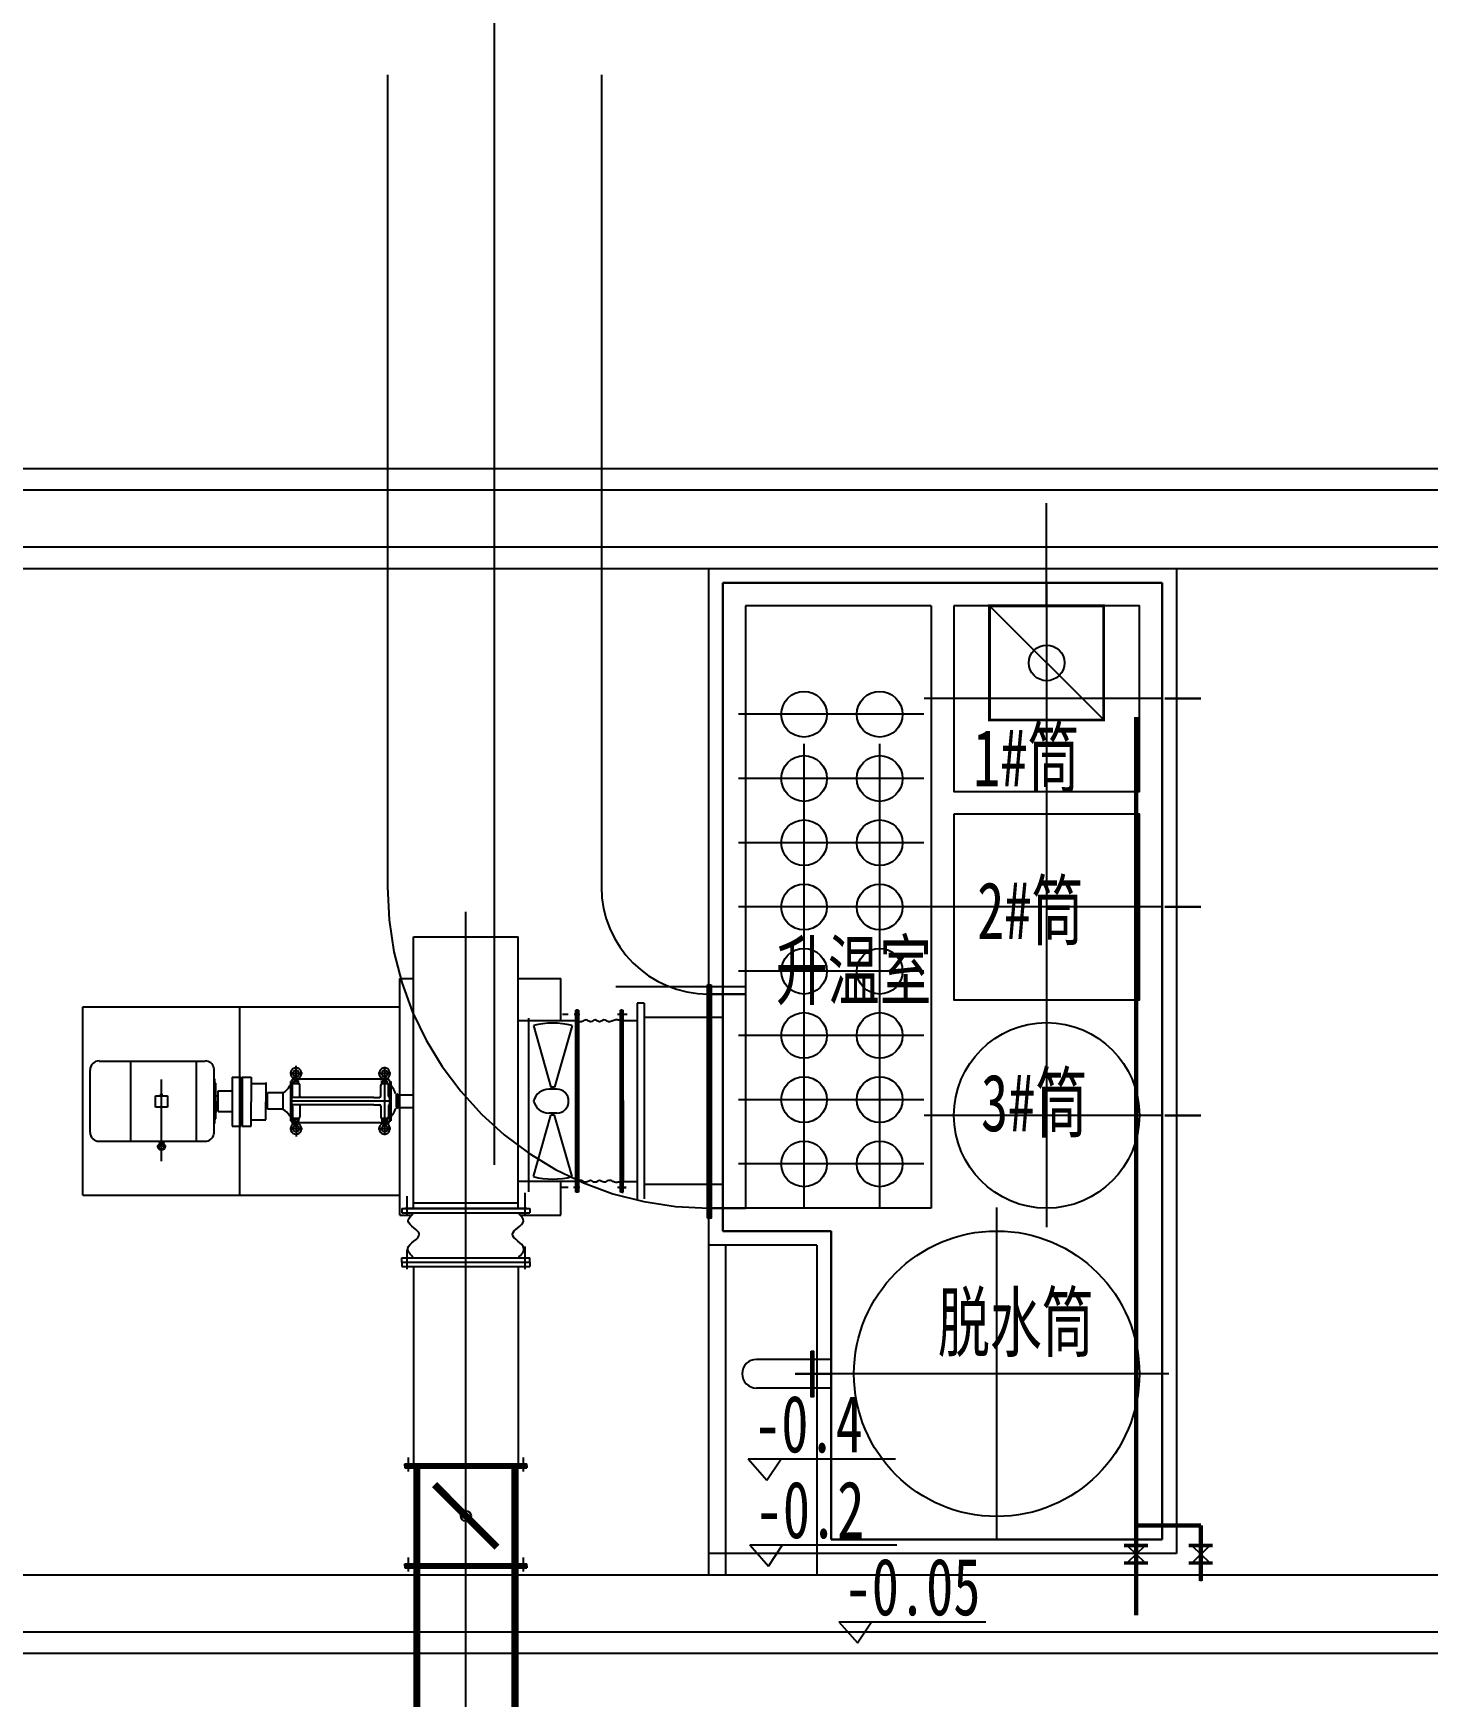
# Model space of a CAD drawing. Header units: metres. Extents: x -170 to 1091, y -90 to 504.
# Drawn here: x 238.27 to 248.04, y 54.25 to 65.9 of the extents above; entities that cross this region are included whole.
import ezdxf

# ---------------------------------------------------------------- set-up
doc = ezdxf.new("R2010")
doc.units = ezdxf.units.M
for name, pattern in [('CENTER', [50.8, 31.75, -6.35, 6.35, -6.35]), ('CENTER2', [28.575, 19.05, -3.175, 3.175, -3.175]), ('PF_CENTER', [400, 250, -50, 50, -50])]:
    doc.linetypes.add(name, pattern=pattern)
for name, color, linetype in [('01', 7, 'CONTINUOUS'), ('03', 3, 'CENTER'), ('05', 4, 'PF_CENTER'), ('1A', 7, 'CONTINUOUS'), ('建筑各种基础线', 6, 'CONTINUOUS'), ('热媒站中心线', 3, 'CENTER'), ('设备', 4, 'CONTINUOUS')]:
    doc.layers.add(name, color=color, linetype=linetype)
doc.layers.add('EQPT', color=7, linetype='CONTINUOUS', lineweight=40)

# ---------------------------------------------------------------- blocks, each defined once
blk = doc.blocks.new('A$C3CAE5930')
at = {"layer": '1A'}
for p, q in [((0, 864.9, 0.2), (99.3, 518.2, 0.2)), ((218.2, 864.9, 0.2), (118.9, 518.2, 0.2)), ((86.6, 506.8, 0.2), (130, 506.8, 0.2)), ((99.3, 518.2, 0.2), (118.9, 518.2, 0.2)), ((0, 13.7, 0.2), (99.3, 360.5, 0.2)), ((86.6, 371.8, 0.2), (130, 371.8, 0.2)), ((99.3, 360.5, 0.2), (118.9, 360.5, 0.2)), ((218.2, 13.7, 0.2), (118.9, 360.5, 0.2))]:
    blk.add_line(p, q, dxfattribs=at)
for centre, radius, start, end in [((109.1, 439.3, 0.2), 439.4, 75.62229, 104.37771), ((86.6, 439.3, 0.2), 67.5, 90, 180), ((130, 416.8, 0.2), 90, 14.47751, 90), ((86.6, 439.3, 0.2), 67.5, 180, 270), ((130, 461.8, 0.2), 90, 270, 345.52249), ((109.1, 439.3, 0.2), 439.4, 255.62229, 284.37771)]:
    blk.add_arc(centre, radius, start, end, dxfattribs=at)
blk = doc.blocks.new('A$C214432DA')
at = {"layer": '1A', "xscale": 2.100000000000363, "yscale": 2.100000000000363, "zscale": 2.100000000000363}
blk.add_blockref('A$C3CAE5930', (0, 0, 0), dxfattribs=at)

msp = doc.modelspace()

# ---------------------------------------------------------------- linework, layer by layer
at = {"color": 1, "lineweight": 30}
for p, q in [((243.1, 62.051, 0), (243.1, 57.511, 0)), ((246.18, 62.051, 0), (243.1, 62.051, 0)), ((246.18, 62.051, 0), (246.18, 55.351, 0)), ((243.86, 57.511, 0), (243.1, 57.511, 0)), ((243.86, 57.511, 0), (243.86, 55.351, 0)), ((246.18, 55.351, 0), (243.86, 55.351, 0))]:
    msp.add_line(p, q, dxfattribs=at)
at = {"color": 3, "lineweight": -2}
for p, q in [((244.97, 61.891, 0), (245.77, 61.091, 0)), ((243.86, 56.611, 0), (243.336, 56.611, 0)), ((243.86, 56.411, 0), (243.336, 56.411, 0)), ((246.367, 55.315, 0), (246.533, 55.315, 0)), ((246.367, 55.304, 0), (246.533, 55.304, 0)), ((246.392, 55.304, 0), (246.51, 55.192, 0)), ((246.509, 55.304, 0), (246.394, 55.192, 0)), ((246.367, 55.192, 0), (246.533, 55.192, 0)), ((246.367, 55.181, 0), (246.533, 55.181, 0))]:
    msp.add_line(p, q, dxfattribs=at)
at = {"color": 3, "lineweight": 30}
for p, q in [((246.451, 61.241, 0), (246.198, 61.241, 0)), ((246.451, 59.781, 0), (246.198, 59.781, 0)), ((246.451, 58.321, 0), (246.198, 58.321, 0)), ((243.607, 56.511, 0), (243.86, 56.511, 0)), ((243.607, 56.511, 0), (243.86, 56.511, 0)), ((246.451, 55.059, 0), (246.451, 55.448, 0))]:
    msp.add_line(p, q, dxfattribs=at)
at = {"color": 2, "lineweight": 30}
for p, q in [((243, 59.171, 0), (243.26, 59.171, 0)), ((243, 57.671, 0), (243.26, 57.671, 0))]:
    msp.add_line(p, q, dxfattribs=at)
at = {"color": 6, "lineweight": -2}
for p, q in [((243, 57.411, 0), (243, 55.101, 0)), ((243.12, 57.411, 0), (243.12, 55.101, 0))]:
    msp.add_line(p, q, dxfattribs=at)
at = {"color": 0, "lineweight": -3}
for p, q in [((243.279, 55.914, 0), (244.31, 55.914, 0)), ((243.279, 55.914, 0), (243.41, 55.765, 0)), ((243.41, 55.765, 0), (243.509, 55.914, 0)), ((243.29, 55.313, 0), (244.321, 55.313, 0)), ((243.29, 55.313, 0), (243.421, 55.164, 0)), ((243.421, 55.164, 0), (243.52, 55.313, 0)), ((243.913, 54.773, 0), (244.044, 54.625, 0)), ((243.913, 54.773, 0), (244.944, 54.773, 0)), ((244.044, 54.625, 0), (244.143, 54.773, 0))]:
    msp.add_line(p, q, dxfattribs=at)
at = {"color": 2, "lineweight": -2}
for p, q in [((245.913, 55.315, 0), (246.079, 55.315, 0)), ((245.913, 55.304, 0), (246.079, 55.304, 0)), ((245.938, 55.304, 0), (246.056, 55.192, 0)), ((246.055, 55.304, 0), (245.94, 55.192, 0)), ((245.913, 55.192, 0), (246.079, 55.192, 0)), ((245.913, 55.181, 0), (246.079, 55.181, 0))]:
    msp.add_line(p, q, dxfattribs=at)
at = {"color": 6, "lineweight": -2, "const_width": 0.02, "elevation": 0}
msp.add_lwpolyline([(244.97, 61.891), (245.77, 61.891), (245.77, 61.091), (244.97, 61.091), (244.97, 61.891)], dxfattribs=at)
at = {"color": 2, "lineweight": -2, "const_width": 0.03, "elevation": 0}
msp.add_lwpolyline([(245.997, 54.819), (245.997, 61.111)], dxfattribs=at)
at = {"color": 2, "lineweight": 30, "elevation": 0}
msp.add_lwpolyline([(243.007, 59.235), (243.007, 57.602), (242.994, 57.602), (242.994, 59.235)], close=True, dxfattribs=at)
at = {"color": 0, "elevation": 0}
msp.add_lwpolyline([(243.02, 59.235), (243.02, 57.602), (243.007, 57.602), (243.007, 59.235)], close=True, dxfattribs=at)
at = {"color": 3, "lineweight": -2, "elevation": 0}
for points in [[(243.719, 56.67), (243.728, 56.67), (243.728, 56.349), (243.719, 56.349)], [(243.728, 56.67), (243.737, 56.67), (243.737, 56.349), (243.728, 56.349)]]:
    msp.add_lwpolyline(points, close=True, dxfattribs=at)
at = {"color": 3, "lineweight": -2, "const_width": 0.03, "elevation": 0}
for points in [[(246.451, 55.448), (245.997, 55.448)], [(246.451, 55.448), (246.451, 55.059)]]:
    msp.add_lwpolyline(points, dxfattribs=at)
at = {"color": 3, "lineweight": -2}
msp.add_circle((245.37, 61.491, 0), 0.125, dxfattribs=at)
msp.add_arc((243.336, 56.511, 0), 0.1, 90, 270, dxfattribs=at)
at = {"layer": '01'}
for p, q in [((240.852, 57.668, 0), (240.852, 57.638, 0)), ((240.852, 57.668, 0), (241.748, 57.668, 0)), ((240.852, 57.638, 0), (241.748, 57.638, 0)), ((241.748, 57.668, 0), (241.748, 57.638, 0)), ((240.852, 57.323, 0), (241.748, 57.324, 0)), ((240.852, 57.293, 0), (240.852, 57.323, 0)), ((240.852, 57.293, 0), (240.852, 57.263, 0)), ((240.852, 57.293, 0), (241.748, 57.293, 0)), ((240.852, 57.263, 0), (241.748, 57.263, 0)), ((240.934, 57.263, 0), (240.934, 55.879, 0)), ((241.666, 57.263, 0), (241.666, 55.879, 0)), ((241.748, 57.293, 0), (241.748, 57.324, 0)), ((241.748, 57.293, 0), (241.748, 57.263, 0)), ((240.872, 55.879, 0), (241.728, 55.879, 0)), ((240.872, 55.865, 0), (240.872, 55.879, 0)), ((240.872, 55.865, 0), (240.872, 55.879, 0)), ((240.872, 55.865, 0), (241.728, 55.865, 0)), ((240.872, 55.865, 0), (240.872, 55.851, 0)), ((240.872, 55.865, 0), (240.872, 55.851, 0)), ((240.872, 55.851, 0), (241.728, 55.851, 0)), ((240.92, 55.879, 0), (241.728, 55.879, 0)), ((240.92, 55.865, 0), (241.728, 55.865, 0)), ((240.92, 55.851, 0), (241.728, 55.851, 0)), ((241.728, 55.865, 0), (241.728, 55.879, 0)), ((241.728, 55.865, 0), (241.728, 55.879, 0)), ((241.728, 55.865, 0), (241.728, 55.851, 0)), ((241.728, 55.865, 0), (241.728, 55.851, 0)), ((240.872, 55.179, 0), (241.728, 55.179, 0)), ((240.872, 55.165, 0), (240.872, 55.179, 0)), ((240.872, 55.165, 0), (240.872, 55.179, 0)), ((240.872, 55.165, 0), (241.728, 55.165, 0)), ((240.872, 55.165, 0), (240.872, 55.151, 0)), ((240.872, 55.165, 0), (240.872, 55.151, 0)), ((240.872, 55.151, 0), (241.728, 55.151, 0)), ((240.897, 55.126, 0), (240.897, 55.224, 0)), ((240.92, 55.179, 0), (241.728, 55.179, 0)), ((240.92, 55.165, 0), (241.728, 55.165, 0)), ((240.92, 55.151, 0), (241.728, 55.151, 0)), ((241.703, 55.126, 0), (241.703, 55.224, 0)), ((241.728, 55.165, 0), (241.728, 55.179, 0)), ((241.728, 55.165, 0), (241.728, 55.179, 0)), ((241.728, 55.165, 0), (241.728, 55.151, 0)), ((241.728, 55.165, 0), (241.728, 55.151, 0))]:
    msp.add_line(p, q, dxfattribs=at)
at = {"layer": '01', "const_width": 0.05, "elevation": 0}
for points in [[(240.956, 55.851), (240.956, 55.179)], [(241.644, 55.851), (241.644, 55.179)], [(241.519, 55.296), (241.081, 55.734)]]:
    msp.add_lwpolyline(points, dxfattribs=at)
at = {"layer": '01'}
msp.add_circle((241.3, 55.515, 0), 0.0363, dxfattribs=at)
for points in [[(240.934, 57.323, 0), (240.912, 57.345, 0), (240.852, 57.404, 0), (241.048, 57.487, 0), (240.858, 57.564, 0), (240.914, 57.618, 0), (240.934, 57.638, 0)], [(241.666, 57.324, 0), (241.688, 57.346, 0), (241.748, 57.405, 0), (241.552, 57.488, 0), (241.742, 57.565, 0), (241.686, 57.618, 0), (241.666, 57.638, 0)]]:
    msp.add_open_spline(points, degree=3, knots=[0, 0, 0, 0, 0.0775472, 0.2057265, 0.3250073, 0.3950554, 0.3950554, 0.3950554, 0.3950554], dxfattribs=at)
for p in [(240.895, 55.879, 0), (240.895, 55.879, 0), (241.705, 55.879, 0), (241.705, 55.879, 0), (240.895, 55.179, 0), (240.895, 55.179, 0), (241.705, 55.179, 0), (241.705, 55.179, 0)]:
    msp.add_point(p, dxfattribs=at)
at = {"layer": '03'}
for p, q in [((240.888, 57.618, 0), (240.888, 57.755, 0)), ((241.715, 57.618, 0), (241.715, 57.778, 0)), ((240.888, 57.243, 0), (240.888, 57.38, 0)), ((241.715, 57.243, 0), (241.715, 57.403, 0))]:
    msp.add_line(p, q, dxfattribs=at)
at = {"layer": '05', "ltscale": 8}
msp.add_line((241.5, 57.975, 0), (241.5, 71.364, 0), dxfattribs=at)
at = {"layer": 'EQPT', "linetype": 'CENTER2', "lineweight": -2, "ltscale": 5}
for p, q in [((240.75, 65.61, 0), (240.75, 59.921, 0)), ((242.25, 65.61, 0), (242.25, 59.921, 0)), ((240.75, 61.918, 0), (240.75, 59.921, 0)), ((242.25, 61.918, 0), (242.25, 59.921, 0))]:
    msp.add_line(p, q, dxfattribs=at)
for radius in [2.25, 0.75]:
    msp.add_arc((243, 59.921, 0), radius, 180, 270, dxfattribs=at)
at = {"layer": '建筑各种基础线', "ltscale": 250}
for p, q in [((275.639, 62.851, 0), (234.211, 62.851, 0)), ((277.35, 62.851, 0), (236.211, 62.851, 0)), ((275.489, 62.701, 0), (234.331, 62.701, 0)), ((277.35, 62.701, 0), (236.331, 62.701, 0)), ((275.089, 62.301, 0), (234.331, 62.301, 0)), ((277.93, 62.301, 0), (236.331, 62.301, 0)), ((274.939, 62.151, 0), (233.37, 62.151, 0)), ((277.78, 62.151, 0), (236.211, 62.151, 0)), ((246.28, 62.151, 0), (243, 62.151, 0)), ((243, 62.151, 0), (243, 57.411, 0)), ((246.28, 62.151, 0), (246.28, 55.251, 0)), ((243.76, 57.411, 0), (243, 57.411, 0)), ((243.76, 57.411, 0), (243.76, 55.101, 0)), ((246.28, 55.251, 0), (243, 55.251, 0)), ((277.93, 55.101, 0), (232.5, 55.101, 0)), ((277.93, 54.701, 0), (232.5, 54.701, 0)), ((277.78, 54.551, 0), (232.5, 54.551, 0))]:
    msp.add_line(p, q, dxfattribs=at)
at = {"layer": '建筑各种基础线'}
for p, q in [((240.836, 59.281, 0), (240.934, 59.281, 0)), ((240.836, 57.621, 0), (240.836, 59.281, 0)), ((241.666, 59.281, 0), (241.966, 59.281, 0)), ((241.966, 58.983, 0), (241.966, 59.281, 0)), ((238.616, 59.081, 0), (240.836, 59.081, 0)), ((238.616, 57.761, 0), (238.616, 59.081, 0)), ((239.716, 57.761, 0), (239.716, 59.081, 0)), ((241.966, 57.621, 0), (241.966, 57.858, 0)), ((238.616, 57.761, 0), (240.836, 57.761, 0)), ((240.836, 57.621, 0), (240.918, 57.621, 0)), ((241.683, 57.621, 0), (241.966, 57.621, 0))]:
    msp.add_line(p, q, dxfattribs=at)
at = {"layer": '热媒站中心线', "ltscale": 20}
for p, q in [((245.37, 61.891, 0), (245.37, 62.611, 0)), ((245.37, 62.051, 0), (245.37, 57.539, 0)), ((246.18, 61.241, 0), (244.511, 61.241, 0)), ((244.51, 61.131, 0), (243.21, 61.131, 0)), ((243.67, 57.671, 0), (243.67, 60.923, 0)), ((244.2, 57.671, 0), (244.2, 60.923, 0)), ((244.51, 60.681, 0), (243.21, 60.681, 0)), ((244.51, 60.231, 0), (243.21, 60.231, 0)), ((244.51, 59.781, 0), (243.21, 59.781, 0)), ((246.18, 59.781, 0), (244.511, 59.781, 0)), ((244.51, 59.331, 0), (243.21, 59.331, 0)), ((244.51, 59.331, 0), (243.21, 59.331, 0)), ((243.26, 59.221, 0), (242.35, 59.221, 0)), ((243.26, 59.221, 0), (242.35, 59.221, 0)), ((244.51, 58.881, 0), (243.21, 58.881, 0)), ((240.11, 58.555, 0), (240.11, 58.669, 0)), ((240.73, 58.662, 0), (240.73, 58.183, 0)), ((239.167, 58, 0), (239.167, 58.573, 0)), ((240.155, 58.615, 0), (240.066, 58.615, 0)), ((240.775, 58.615, 0), (240.686, 58.615, 0)), ((244.51, 58.431, 0), (243.21, 58.431, 0)), ((240.11, 58.286, 0), (240.11, 58.173, 0)), ((246.18, 58.321, 0), (244.511, 58.321, 0)), ((240.155, 58.227, 0), (240.066, 58.227, 0)), ((240.775, 58.227, 0), (240.686, 58.227, 0)), ((244.51, 57.981, 0), (243.21, 57.981, 0)), ((245.02, 55.351, 0), (245.02, 57.676, 0)), ((246.227, 56.511, 0), (243.86, 56.511, 0)), ((240.897, 55.826, 0), (240.897, 55.924, 0)), ((241.703, 55.826, 0), (241.703, 55.924, 0)), ((240.897, 55.126, 0), (240.897, 55.224, 0)), ((241.703, 55.126, 0), (241.703, 55.224, 0))]:
    msp.add_line(p, q, dxfattribs=at)
at = {"layer": '热媒站中心线', "ltscale": 5}
msp.add_line((241.3, 49.524, 0), (241.3, 59.746, 0), dxfattribs=at)
at = {"layer": '设备'}
for p, q in [((243.26, 61.891, 0), (243.26, 57.671, 0)), ((244.56, 61.891, 0), (243.26, 61.891, 0)), ((244.56, 61.891, 0), (244.56, 57.671, 0)), ((240.934, 57.668, 0), (240.934, 59.571, 0)), ((240.934, 59.571, 0), (241.666, 59.571, 0)), ((241.666, 57.668, 0), (241.666, 59.571, 0)), ((242.5, 59.106, 0), (242.5, 57.736, 0)), ((242.55, 59.106, 0), (242.5, 59.106, 0)), ((242.55, 59.106, 0), (242.55, 57.736, 0)), ((242.071, 58.983, 0), (241.666, 58.983, 0)), ((241.742, 57.785, 0), (241.742, 59.002, 0)), ((242.018, 59.027, 0), (241.976, 59.027, 0)), ((242.099, 59.027, 0), (242.058, 59.027, 0)), ((242.071, 57.783, 0), (242.071, 59.058, 0)), ((242.08, 59.058, 0), (242.071, 59.058, 0)), ((242.071, 57.785, 0), (242.071, 59.046, 0)), ((242.08, 59.058, 0), (242.08, 57.783, 0)), ((242.08, 57.783, 0), (242.08, 59.058, 0)), ((242.089, 59.058, 0), (242.08, 59.058, 0)), ((242.08, 57.785, 0), (242.08, 59.046, 0)), ((242.089, 59.058, 0), (242.089, 57.783, 0)), ((242.422, 59.027, 0), (242.363, 59.027, 0)), ((242.431, 59.027, 0), (242.372, 59.027, 0)), ((242.431, 59.027, 0), (242.372, 59.027, 0)), ((242.384, 57.783, 0), (242.384, 59.058, 0)), ((242.393, 59.058, 0), (242.384, 59.058, 0)), ((242.384, 57.785, 0), (242.384, 59.046, 0)), ((242.393, 57.783, 0), (242.393, 59.058, 0)), ((242.393, 59.058, 0), (242.393, 58.416, 0)), ((242.393, 57.783, 0), (242.393, 59.058, 0)), ((242.393, 59.058, 0), (242.393, 58.416, 0)), ((242.393, 59.058, 0), (242.393, 58.421, 0)), ((242.393, 59.058, 0), (242.402, 59.058, 0)), ((242.393, 57.785, 0), (242.393, 59.046, 0)), ((242.393, 57.785, 0), (242.393, 59.046, 0)), ((242.402, 57.783, 0), (242.402, 59.058, 0)), ((242.402, 57.79, 0), (242.402, 59.051, 0)), ((242.402, 58.985, 0), (242.5, 58.985, 0)), ((243.1, 59.006, 0), (242.55, 59.006, 0)), ((243.1, 59.006, 0), (242.55, 59.006, 0)), ((238.666, 58.202, 0), (238.666, 58.64, 0)), ((238.729, 58.702, 0), (239.473, 58.702, 0)), ((238.952, 58.14, 0), (238.952, 58.702, 0)), ((239.413, 58.14, 0), (239.413, 58.702, 0)), ((239.535, 58.202, 0), (239.535, 58.64, 0)), ((239.535, 58.577, 0), (239.541, 58.577, 0)), ((239.541, 58.265, 0), (239.541, 58.577, 0)), ((239.541, 58.546, 0), (239.548, 58.546, 0)), ((239.548, 58.296, 0), (239.548, 58.546, 0)), ((239.548, 58.327, 0), (239.548, 58.515, 0)), ((239.548, 58.329, 0), (239.548, 58.513, 0)), ((239.548, 58.421, 0), (239.548, 58.5, 0)), ((239.661, 58.589, 0), (239.661, 58.246, 0)), ((239.661, 58.589, 0), (239.726, 58.589, 0)), ((239.726, 58.246, 0), (239.726, 58.589, 0)), ((239.733, 58.589, 0), (239.796, 58.589, 0)), ((239.733, 58.589, 0), (239.733, 58.246, 0)), ((239.796, 58.589, 0), (239.796, 58.417, 0)), ((239.796, 58.545, 0), (239.898, 58.545, 0)), ((239.898, 58.552, 0), (239.898, 58.424, 0)), ((239.898, 58.545, 0), (239.898, 58.417, 0)), ((240.07, 58.559, 0), (240.07, 58.283, 0)), ((240.078, 58.559, 0), (240.07, 58.559, 0)), ((240.078, 58.559, 0), (240.078, 58.279, 0)), ((240.084, 58.577, 0), (240.137, 58.577, 0)), ((240.084, 58.577, 0), (240.084, 58.574, 0)), ((240.084, 58.456, 0), (240.084, 58.532, 0)), ((240.132, 58.574, 0), (240.087, 58.574, 0)), ((240.089, 58.577, 0), (240.089, 58.579, 0)), ((240.091, 58.543, 0), (240.091, 58.546, 0)), ((240.091, 58.546, 0), (240.13, 58.546, 0)), ((240.13, 58.543, 0), (240.091, 58.543, 0)), ((240.092, 58.546, 0), (240.092, 58.563, 0)), ((240.092, 58.563, 0), (240.128, 58.563, 0)), ((240.1, 58.593, 0), (240.11, 58.594, 0)), ((240.121, 58.593, 0), (240.1, 58.593, 0)), ((240.1, 58.569, 0), (240.1, 58.563, 0)), ((240.1, 58.569, 0), (240.121, 58.569, 0)), ((240.101, 58.546, 0), (240.101, 58.563, 0)), ((240.11, 58.594, 0), (240.121, 58.593, 0)), ((240.119, 58.546, 0), (240.119, 58.563, 0)), ((240.121, 58.569, 0), (240.121, 58.563, 0)), ((240.128, 58.546, 0), (240.128, 58.563, 0)), ((240.13, 58.543, 0), (240.13, 58.546, 0)), ((240.131, 58.577, 0), (240.131, 58.579, 0)), ((240.137, 58.576, 0), (240.137, 58.577, 0)), ((240.702, 58.574, 0), (240.137, 58.574, 0)), ((240.137, 58.456, 0), (240.137, 58.532, 0)), ((240.704, 58.577, 0), (240.757, 58.577, 0)), ((240.704, 58.577, 0), (240.704, 58.576, 0)), ((240.704, 58.456, 0), (240.704, 58.532, 0)), ((240.752, 58.574, 0), (240.707, 58.574, 0)), ((240.709, 58.577, 0), (240.709, 58.579, 0)), ((240.711, 58.543, 0), (240.711, 58.546, 0)), ((240.711, 58.546, 0), (240.75, 58.546, 0)), ((240.75, 58.543, 0), (240.711, 58.543, 0)), ((240.712, 58.546, 0), (240.712, 58.563, 0)), ((240.712, 58.563, 0), (240.748, 58.563, 0)), ((240.72, 58.593, 0), (240.73, 58.594, 0)), ((240.741, 58.593, 0), (240.72, 58.593, 0)), ((240.72, 58.569, 0), (240.72, 58.563, 0)), ((240.72, 58.569, 0), (240.741, 58.569, 0)), ((240.721, 58.546, 0), (240.721, 58.563, 0)), ((240.73, 58.594, 0), (240.741, 58.593, 0)), ((240.739, 58.546, 0), (240.739, 58.563, 0)), ((240.741, 58.569, 0), (240.741, 58.563, 0)), ((240.748, 58.546, 0), (240.748, 58.563, 0)), ((240.75, 58.543, 0), (240.75, 58.546, 0)), ((240.751, 58.577, 0), (240.751, 58.579, 0)), ((240.757, 58.576, 0), (240.757, 58.577, 0)), ((240.757, 58.577, 0), (240.757, 58.576, 0)), ((240.757, 58.456, 0), (240.757, 58.532, 0)), ((240.765, 58.563, 0), (240.765, 58.279, 0)), ((240.765, 58.559, 0), (240.774, 58.559, 0)), ((240.774, 58.559, 0), (240.774, 58.283, 0)), ((239.124, 58.458, 0), (239.208, 58.458, 0)), ((239.124, 58.378, 0), (239.124, 58.458, 0)), ((239.171, 58.472, 0), (239.163, 58.472, 0)), ((239.163, 58.458, 0), (239.163, 58.472, 0)), ((239.171, 58.458, 0), (239.171, 58.472, 0)), ((239.208, 58.458, 0), (239.208, 58.378, 0)), ((239.548, 58.458, 0), (239.565, 58.458, 0)), ((239.548, 58.421, 0), (239.548, 58.342, 0)), ((239.548, 58.383, 0), (239.565, 58.383, 0)), ((239.565, 58.493, 0), (239.661, 58.493, 0)), ((239.565, 58.349, 0), (239.565, 58.493, 0)), ((239.796, 58.246, 0), (239.796, 58.417, 0)), ((239.91, 58.458, 0), (239.898, 58.458, 0)), ((239.898, 58.29, 0), (239.898, 58.417, 0)), ((239.91, 58.384, 0), (239.898, 58.384, 0)), ((239.91, 58.364, 0), (239.91, 58.478, 0)), ((240.018, 58.478, 0), (239.91, 58.478, 0)), ((240.018, 58.48, 0), (240.018, 58.362, 0)), ((240.655, 58.447, 0), (240.078, 58.447, 0)), ((240.625, 58.421, 0), (240.078, 58.421, 0)), ((240.625, 58.421, 0), (240.078, 58.421, 0)), ((240.655, 58.394, 0), (240.078, 58.394, 0)), ((240.084, 58.386, 0), (240.084, 58.31, 0)), ((240.137, 58.386, 0), (240.137, 58.31, 0)), ((240.765, 58.421, 0), (240.617, 58.421, 0)), ((240.765, 58.421, 0), (240.617, 58.421, 0)), ((240.655, 58.447, 0), (240.695, 58.447, 0)), ((240.655, 58.394, 0), (240.695, 58.394, 0)), ((240.704, 58.386, 0), (240.704, 58.31, 0)), ((240.757, 58.386, 0), (240.757, 58.31, 0)), ((240.812, 58.462, 0), (240.812, 58.38, 0)), ((240.821, 58.469, 0), (240.819, 58.469, 0)), ((240.825, 58.466, 0), (240.934, 58.466, 0)), ((240.825, 58.464, 0), (240.825, 58.378, 0)), ((242.384, 58.421, 0), (242.384, 57.846, 0)), ((242.384, 57.783, 0), (242.384, 58.416, 0)), ((242.393, 58.421, 0), (242.393, 57.846, 0)), ((242.393, 58.421, 0), (242.393, 57.846, 0)), ((242.393, 57.788, 0), (242.393, 58.421, 0)), ((242.393, 57.783, 0), (242.393, 58.416, 0)), ((242.393, 57.783, 0), (242.393, 58.416, 0)), ((242.393, 57.783, 0), (242.393, 58.416, 0)), ((242.393, 57.783, 0), (242.393, 58.416, 0)), ((242.402, 58.426, 0), (242.402, 57.853, 0)), ((239.208, 58.378, 0), (239.124, 58.378, 0)), ((239.541, 58.296, 0), (239.548, 58.296, 0)), ((239.565, 58.349, 0), (239.661, 58.349, 0)), ((239.796, 58.29, 0), (239.898, 58.29, 0)), ((240.018, 58.364, 0), (239.91, 58.364, 0)), ((240.078, 58.283, 0), (240.07, 58.283, 0)), ((240.084, 58.265, 0), (240.084, 58.268, 0)), ((240.132, 58.268, 0), (240.087, 58.268, 0)), ((240.091, 58.299, 0), (240.091, 58.296, 0)), ((240.13, 58.299, 0), (240.091, 58.299, 0)), ((240.091, 58.296, 0), (240.13, 58.296, 0)), ((240.092, 58.296, 0), (240.092, 58.279, 0)), ((240.092, 58.279, 0), (240.128, 58.279, 0)), ((240.1, 58.273, 0), (240.1, 58.279, 0)), ((240.1, 58.273, 0), (240.121, 58.273, 0)), ((240.101, 58.296, 0), (240.101, 58.279, 0)), ((240.119, 58.296, 0), (240.119, 58.279, 0)), ((240.121, 58.273, 0), (240.121, 58.279, 0)), ((240.128, 58.296, 0), (240.128, 58.279, 0)), ((240.13, 58.299, 0), (240.13, 58.296, 0)), ((240.702, 58.268, 0), (240.137, 58.268, 0)), ((240.752, 58.268, 0), (240.707, 58.268, 0)), ((240.711, 58.299, 0), (240.711, 58.296, 0)), ((240.75, 58.299, 0), (240.711, 58.299, 0)), ((240.711, 58.296, 0), (240.75, 58.296, 0)), ((240.712, 58.296, 0), (240.712, 58.279, 0)), ((240.712, 58.279, 0), (240.748, 58.279, 0)), ((240.72, 58.273, 0), (240.72, 58.279, 0)), ((240.72, 58.273, 0), (240.741, 58.273, 0)), ((240.721, 58.296, 0), (240.721, 58.279, 0)), ((240.739, 58.296, 0), (240.739, 58.279, 0)), ((240.741, 58.273, 0), (240.741, 58.279, 0)), ((240.748, 58.296, 0), (240.748, 58.279, 0)), ((240.75, 58.299, 0), (240.75, 58.296, 0)), ((240.765, 58.283, 0), (240.774, 58.283, 0)), ((240.821, 58.373, 0), (240.819, 58.373, 0)), ((240.825, 58.376, 0), (240.934, 58.376, 0)), ((239.535, 58.265, 0), (239.541, 58.265, 0)), ((239.661, 58.246, 0), (239.726, 58.246, 0)), ((239.733, 58.246, 0), (239.796, 58.246, 0)), ((240.084, 58.265, 0), (240.137, 58.265, 0)), ((240.089, 58.265, 0), (240.089, 58.263, 0)), ((240.1, 58.249, 0), (240.11, 58.248, 0)), ((240.121, 58.249, 0), (240.1, 58.249, 0)), ((240.11, 58.248, 0), (240.121, 58.249, 0)), ((240.131, 58.265, 0), (240.131, 58.263, 0)), ((240.137, 58.266, 0), (240.137, 58.265, 0)), ((240.704, 58.265, 0), (240.704, 58.266, 0)), ((240.704, 58.265, 0), (240.757, 58.265, 0)), ((240.709, 58.265, 0), (240.709, 58.263, 0)), ((240.72, 58.249, 0), (240.73, 58.248, 0)), ((240.741, 58.249, 0), (240.72, 58.249, 0)), ((240.73, 58.248, 0), (240.741, 58.249, 0)), ((240.751, 58.265, 0), (240.751, 58.263, 0)), ((240.757, 58.266, 0), (240.757, 58.265, 0)), ((240.757, 58.265, 0), (240.757, 58.266, 0)), ((238.729, 58.14, 0), (239.473, 58.14, 0)), ((239.2, 58.102, 0), (239.134, 58.102, 0)), ((239.148, 58.133, 0), (239.148, 58.14, 0)), ((239.148, 58.133, 0), (239.158, 58.127, 0)), ((239.186, 58.133, 0), (239.148, 58.133, 0)), ((239.176, 58.127, 0), (239.158, 58.127, 0)), ((239.186, 58.133, 0), (239.176, 58.127, 0)), ((239.186, 58.133, 0), (239.186, 58.14, 0)), ((242.071, 57.858, 0), (241.666, 57.858, 0)), ((242.018, 57.815, 0), (241.973, 57.815, 0)), ((242.099, 57.815, 0), (242.054, 57.815, 0)), ((242.415, 57.815, 0), (242.363, 57.815, 0)), ((242.424, 57.815, 0), (242.372, 57.815, 0)), ((242.424, 57.814, 0), (242.372, 57.814, 0)), ((242.402, 57.857, 0), (242.5, 57.857, 0)), ((243.1, 57.836, 0), (242.55, 57.836, 0)), ((243.1, 57.836, 0), (242.55, 57.836, 0)), ((240.934, 57.708, 0), (241.666, 57.708, 0)), ((240.934, 57.708, 0), (241.666, 57.708, 0)), ((242.08, 57.783, 0), (242.071, 57.783, 0)), ((242.089, 57.783, 0), (242.08, 57.783, 0)), ((242.393, 57.783, 0), (242.384, 57.783, 0)), ((242.393, 57.783, 0), (242.402, 57.783, 0)), ((241.666, 57.668, 0), (240.872, 57.668, 0)), ((241.728, 57.668, 0), (240.872, 57.668, 0)), ((244.56, 57.671, 0), (243.26, 57.671, 0))]:
    msp.add_line(p, q, dxfattribs=at)
at = {"layer": '设备', "elevation": 0}
for points in [[(244.72, 61.891), (244.72, 60.591), (246.02, 60.591), (246.02, 61.891)], [(244.72, 60.431), (244.72, 59.131), (246.02, 59.131), (246.02, 60.431)]]:
    msp.add_lwpolyline(points, close=True, dxfattribs=at)
at = {"layer": '设备', "const_width": 0.05, "elevation": 0}
for points in [[(240.956, 55.151), (240.956, 54.473)], [(240.956, 55.151), (240.956, 51.064)], [(241.644, 55.151), (241.644, 54.473)], [(241.644, 55.151), (241.644, 51.064)]]:
    msp.add_lwpolyline(points, dxfattribs=at)
at = {"layer": '设备'}
for centre, radius in [((243.67, 61.131, 0), 0.16), ((244.2, 61.131, 0), 0.16), ((243.67, 60.681, 0), 0.16), ((244.2, 60.681, 0), 0.16), ((243.67, 60.231, 0), 0.16), ((244.2, 60.231, 0), 0.16), ((243.67, 59.781, 0), 0.16), ((244.2, 59.781, 0), 0.16), ((243.67, 59.331, 0), 0.16), ((244.2, 59.331, 0), 0.16), ((243.67, 58.881, 0), 0.16), ((244.2, 58.881, 0), 0.16), ((245.37, 58.321, 0), 0.65), ((240.11, 58.615, 0), 0.0212), ((240.73, 58.615, 0), 0.0212), ((243.67, 58.431, 0), 0.16), ((244.2, 58.431, 0), 0.16), ((240.11, 58.227, 0), 0.0212), ((240.73, 58.227, 0), 0.0212), ((239.167, 58.102, 0), 0.025), ((239.167, 58.102, 0), 0.0187), ((243.67, 57.981, 0), 0.16), ((244.2, 57.981, 0), 0.16), ((245.02, 56.511, 0), 1)]:
    msp.add_circle(centre, radius, dxfattribs=at)
for centre, radius, start, end in [((238.729, 58.64, 0), 0.0625, 90, 180), ((239.473, 58.64, 0), 0.0625, 11.4798, 90), ((239.473, 58.64, 0), 0.0625, 0, 11.4798), ((240.11, 58.615, 0), 0.0381, 309.5209, 230.4791), ((240.73, 58.615, 0), 0.0381, 309.5209, 230.4791), ((239.967, 58.579, 0), 0.112, 297.1781, 332.4387), ((240.066, 58.532, 0), 0.00423, 276.8538, 0), ((240.089, 58.563, 0), 0.0106, 127.9796, 180), ((240.081, 58.574, 0), 0.00317, 307.9792, 0), ((240.094, 58.532, 0), 0.0106, 90, 180), ((240.081, 58.579, 0), 0.00846, 0, 50.4779), ((240.095, 58.593, 0), 0.00423, 270, 0), ((240.125, 58.593, 0), 0.00423, 180, 270), ((240.126, 58.532, 0), 0.0106, 0, 90), ((240.14, 58.579, 0), 0.00846, 129.5221, 180), ((240.14, 58.576, 0), 0.00317, 180, 221.6339), ((240.702, 58.576, 0), 0.00212, 270, 0), ((240.714, 58.532, 0), 0.0106, 90, 180), ((240.701, 58.579, 0), 0.00846, 0, 50.4779), ((240.715, 58.593, 0), 0.00423, 270, 0), ((240.745, 58.593, 0), 0.00423, 180, 270), ((240.746, 58.532, 0), 0.0106, 0, 90), ((240.76, 58.579, 0), 0.00846, 129.5221, 180), ((240.76, 58.576, 0), 0.00317, 180, 221.6339), ((240.76, 58.576, 0), 0.00317, 180, 247.3029), ((240.754, 58.563, 0), 0.0106, 0, 67.3024), ((240.778, 58.532, 0), 0.00423, 180, 263.1462), ((240.665, 58.429, 0), 0.149, 17.6797, 41.4169), ((240.075, 58.456, 0), 0.00846, 292.0281, 0), ((240.075, 58.386, 0), 0.00846, 0, 67.9719), ((240.145, 58.456, 0), 0.00846, 180, 270), ((240.145, 58.386, 0), 0.00846, 90, 180), ((240.695, 58.456, 0), 0.00846, 270, 0), ((240.695, 58.386, 0), 0.00846, 0, 90), ((240.765, 58.456, 0), 0.00846, 180, 270), ((240.765, 58.386, 0), 0.00846, 90, 180), ((240.819, 58.484, 0), 0.0159, 220.9574, 270), ((240.821, 58.464, 0), 0.00423, 0, 90), ((239.967, 58.263, 0), 0.112, 27.5613, 62.8219), ((240.066, 58.31, 0), 0.00423, 0, 83.1462), ((240.089, 58.279, 0), 0.0106, 180, 232.0204), ((240.081, 58.268, 0), 0.00317, 0, 52.0208), ((240.094, 58.31, 0), 0.0106, 180, 270), ((240.126, 58.31, 0), 0.0106, 270, 0), ((240.14, 58.266, 0), 0.00317, 138.3661, 180), ((240.702, 58.266, 0), 0.00212, 0, 90), ((240.714, 58.31, 0), 0.0106, 180, 270), ((240.746, 58.31, 0), 0.0106, 270, 0), ((240.76, 58.266, 0), 0.00317, 112.6971, 180), ((240.76, 58.266, 0), 0.00317, 138.3661, 180), ((240.754, 58.279, 0), 0.0106, 292.6976, 0), ((240.778, 58.31, 0), 0.00423, 96.8538, 180), ((240.665, 58.413, 0), 0.149, 318.5831, 342.3203), ((240.819, 58.357, 0), 0.0159, 90, 139.0426), ((240.821, 58.378, 0), 0.00423, 270, 0), ((238.729, 58.202, 0), 0.0625, 180, 270), ((239.473, 58.202, 0), 0.0625, 270, 348.5202), ((239.473, 58.202, 0), 0.0625, 348.5202, 0), ((240.11, 58.227, 0), 0.0381, 129.5209, 50.4791), ((240.081, 58.263, 0), 0.00846, 309.5221, 0), ((240.095, 58.249, 0), 0.00423, 0, 90), ((240.125, 58.249, 0), 0.00423, 90, 180), ((240.14, 58.263, 0), 0.00846, 180, 230.4779), ((240.73, 58.227, 0), 0.0381, 129.5209, 50.4791), ((240.701, 58.263, 0), 0.00846, 309.5221, 0), ((240.715, 58.249, 0), 0.00423, 0, 90), ((240.745, 58.249, 0), 0.00423, 90, 180), ((240.76, 58.263, 0), 0.00846, 180, 230.4779)]:
    msp.add_arc(centre, radius, start, end, dxfattribs=at)
for points, knots in [([(242.384, 58.985, 0), (242.377, 58.987, 0), (242.347, 58.993, 0), (242.333, 58.984, 0), (242.297, 58.97, 0), (242.268, 59.001, 0), (242.236, 58.965, 0), (242.205, 59.002, 0), (242.174, 58.965, 0), (242.142, 59.001, 0), (242.116, 58.973, 0), (242.095, 58.976, 0), (242.089, 58.983, 0)], [8.298504, 8.298504, 8.298504, 8.298504, 18.488916, 43.984013, 69.479111, 96.404935, 123.330759, 150.256583, 177.182407, 204.108231, 231.034055, 249.522971, 249.522971, 249.522971, 249.522971]), ([(242.384, 57.857, 0), (242.377, 57.855, 0), (242.347, 57.848, 0), (242.333, 57.858, 0), (242.297, 57.872, 0), (242.268, 57.841, 0), (242.236, 57.877, 0), (242.205, 57.84, 0), (242.174, 57.877, 0), (242.142, 57.841, 0), (242.116, 57.868, 0), (242.095, 57.866, 0), (242.089, 57.858, 0)], [7.767735, 7.767735, 7.767735, 7.767735, 18.488916, 43.984013, 69.479111, 96.404935, 123.330759, 150.256583, 177.182407, 204.108231, 231.034055, 249.522971, 249.522971, 249.522971, 249.522971])]:
    msp.add_open_spline(points, degree=3, knots=knots, dxfattribs=at)

# ---------------------------------------------------------------- block references
at = {"layer": '设备', "xscale": 0.0005919230771251, "yscale": 0.0005919230771251, "zscale": 0.0005919230771251, "rotation": 180}
msp.add_blockref('A$C214432DA', (242.044, 58.967, 0), dxfattribs=at)

# ---------------------------------------------------------------- texts
at = {"layer": 'EQPT', "linetype": 'CENTER2', "lineweight": -2, "ltscale": 5, "oblique": 360, "width": 0.7}
for s, p in [('1#筒', (244.855, 60.626, 0)), ('2#筒', (244.883, 59.556, 0)), ('升温室', (243.472, 59.137, 0)), ('3#筒', (244.91, 58.21, 0)), ('脱水筒', (244.608, 56.672, 0)), ('-0.4', (243.32, 55.96, 0)), ('-0.2', (243.331, 55.359, 0)), ('-0.05', (243.954, 54.819, 0))]:
    msp.add_text(s, height=0.4, rotation=359.9971, dxfattribs=at).set_placement(p)

doc.saveas('drawing.dxf')
